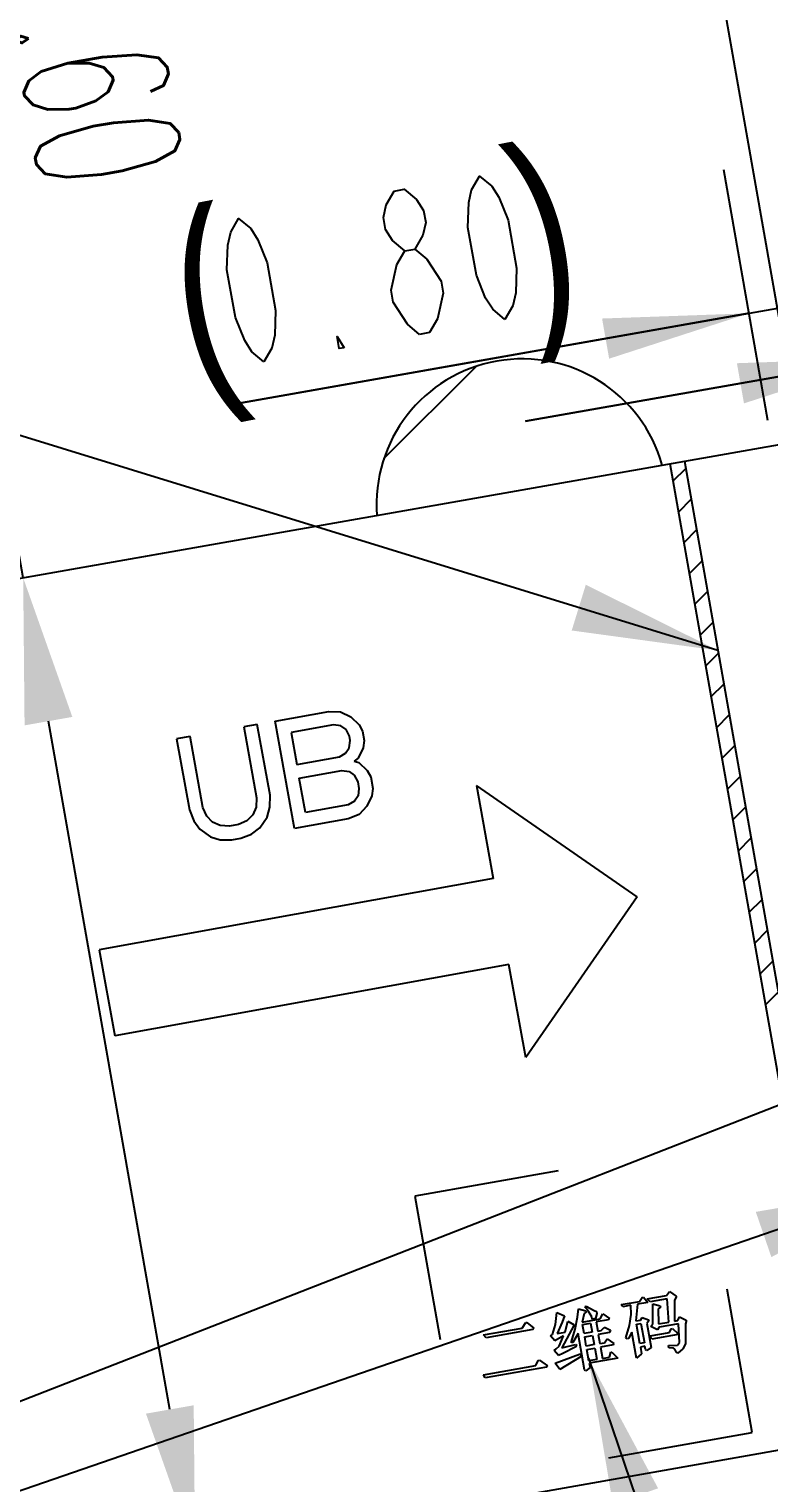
# Model space of a CAD drawing. Header units: millimetres. Extents: x -28 to 350, y 32 to 299.
# Drawn here: x 126.73 to 136.9, y 163.38 to 183.35 of the extents above; entities that cross this region are included whole.
import ezdxf

# ---------------------------------------------------------------- set-up
doc = ezdxf.new("R2010")
doc.units = ezdxf.units.MM
doc.header["$LTSCALE"] = 19.36
doc.header["$PDMODE"] = 3
doc.header["$PDSIZE"] = 6
doc.layers.get('0').update_dxf_attribs({"linetype": 'CONTINUOUS'})
doc.layers.get('Defpoints').update_dxf_attribs({"linetype": 'CONTINUOUS'})
doc.layers.add('00_COSMETICS', color=7, linetype='CONTINUOUS')
doc.layers.add('備註', color=1, linetype='CONTINUOUS', lineweight=20)
doc.styles.add('CHINESE', font='', dxfattribs={"width": 0.8})
doc.styles.get("Standard").update_dxf_attribs({"font": 'simplex.shx', "width": 0.56})
doc.styles.get('CHINESE').set_extended_font_data('PMingLiU')
doc.dimstyles.new('DIMSTYLE_2', dxfattribs={"dimtxt": 2, "dimasz": 2, "dimexe": 2, "dimexo": 0.35, "dimgap": 0.5, "dimtad": 1, "dimzin": 0, "dimdsep": 46, "dimtxsty": 'Standard', "dimcen": 0.09, "dimazin": 0, "dimtp": 0.01, "dimtm": 0.01, "dimtfac": 1, "dimtofl": 0, "dimtmove": 0, "dimatfit": 3, "dimfxl": 1, "dimtolj": 1, "dimtzin": 0, "dimarcsym": 0})
doc.dimstyles.new('DIMSTYLE_4', dxfattribs={"dimtxt": 2, "dimasz": 2, "dimexe": 2, "dimexo": 0.35, "dimgap": 0.5, "dimtad": 1, "dimzin": 0, "dimdsep": 46, "dimtxsty": 'Standard', "dimcen": 0.09, "dimazin": 0, "dimtol": 1, "dimtp": 0.4, "dimtm": 0.4, "dimtfac": 1, "dimtofl": 0, "dimtmove": 0, "dimatfit": 3, "dimfxl": 1, "dimtolj": 1, "dimtzin": 0, "dimarcsym": 0})
doc.dimstyles.get("Standard").update_dxf_attribs({"dimtxt": 2, "dimasz": 2, "dimexe": 2, "dimexo": 0.35, "dimtad": 1, "dimzin": 0, "dimdsep": 46, "dimtxsty": 'Standard', "dimcen": 0.09, "dimazin": 0, "dimtol": 1, "dimtp": 0.01, "dimtm": 0.01, "dimtfac": 1, "dimtofl": 0, "dimtmove": 0, "dimatfit": 3, "dimfxl": 1, "dimtolj": 1, "dimtzin": 0, "dimarcsym": 0})

# ---------------------------------------------------------------- blocks, each defined once
blk = doc.blocks.new('*D47')
at = {"color": 0, "lineweight": -2}
for p, q in [((126.653, 175.817), (124.935, 185.559)), ((125.919, 175.688), (128.622, 176.165)), ((128.667, 164.393), (127, 173.848)), ((128.134, 162.269), (130.984, 162.771))]:
    blk.add_line(p, q, dxfattribs=at)
at = {"color": 0}
for points in [[(127.328, 173.906), (126.672, 173.79), (126.653, 175.817)], [(128.339, 164.336), (128.995, 164.451), (129.014, 162.424)]]:
    blk.add_solid(points, dxfattribs=at)
at = {"layer": 'Defpoints', "color": 0}
for p in [(126.653, 175.817), (125.574, 175.627), (127.789, 162.208)]:
    blk.add_point(p, dxfattribs=at)
at = {"color": 0, "insert": (128.881, 181.414), "char_height": 2, "attachment_point": 3, "rotation": 280, "line_spacing_factor": 0.9}
blk.add_mtext('\\A1;13.60', dxfattribs=at)
blk = doc.blocks.new('_FILLED')
at = {"color": 0, "linetype": 'ByBlock'}
blk.add_solid([(0, 0), (-1, 0.14), (-1, -0.14)], dxfattribs=at)
blk = doc.blocks.new('*D1720')
at = {"color": 2}
for p, q in [((138.42, 191.858), (160.346, 195.724)), ((144.395, 178.286), (141.546, 194.44)), ((137.047, 179.332), (134.599, 193.215)), ((141.893, 192.47), (138.42, 191.858)), ((134.946, 191.245), (138.42, 191.858))]:
    blk.add_line(p, q, dxfattribs=at)
at = {"color": 2, "xscale": 2, "yscale": 2, "zscale": 2}
for p, rotation in [((141.893, 192.47), 10), ((134.946, 191.245), 190)]:
    blk.add_blockref('_FILLED', p, dxfattribs=dict(at, rotation=rotation))
blk = doc.blocks.new('*D2831')
at = {"color": 2}
for p, q in [((141.056, 164.192), (141.904, 159.384)), ((141.844, 164.331), (142.692, 159.522)), ((154.473, 163.631), (141.951, 161.423)), ((142.345, 161.492), (154.473, 163.631)), ((136.633, 160.485), (141.951, 161.423)), ((141.557, 161.353), (136.633, 160.485))]:
    blk.add_line(p, q, dxfattribs=at)
at = {"color": 2, "xscale": 2, "yscale": 2, "zscale": 2}
for p, rotation in [((142.345, 161.492), 190), ((141.557, 161.353), 10)]:
    blk.add_blockref('_FILLED', p, dxfattribs=dict(at, rotation=rotation))
blk = doc.blocks.new('*D2932')
at = {"color": 2}
for p, q in [((140.153, 164.032), (142.28, 151.967)), ((139.365, 163.894), (141.492, 151.828)), ((146.857, 154.805), (141.539, 153.867)), ((141.933, 153.937), (146.857, 154.805)), ((132.872, 152.339), (141.539, 153.867)), ((141.145, 153.798), (132.872, 152.339))]:
    blk.add_line(p, q, dxfattribs=at)
at = {"color": 2, "xscale": 2, "yscale": 2, "zscale": 2}
for p, rotation in [((141.933, 153.937), 190), ((141.145, 153.798), 10)]:
    blk.add_blockref('_FILLED', p, dxfattribs=dict(at, rotation=rotation))
blk = doc.blocks.new('*D3033')
at = {"color": 2}
for p, q in [((139.361, 178.413), (138.915, 180.944)), ((138.573, 178.275), (138.127, 180.805)), ((149.615, 180.8), (138.868, 178.905)), ((139.262, 178.975), (149.615, 180.8)), ((133.55, 177.967), (138.868, 178.905)), ((138.474, 178.836), (133.55, 177.967))]:
    blk.add_line(p, q, dxfattribs=at)
at = {"color": 2, "xscale": 2, "yscale": 2, "zscale": 2}
for p, rotation in [((139.262, 178.975), 190), ((138.474, 178.836), 10)]:
    blk.add_blockref('_FILLED', p, dxfattribs=dict(at, rotation=rotation))
blk = doc.blocks.new('*D3134')
at = {"color": 2}
for p, q in [((137.67, 178.115), (137.062, 181.559)), ((136.882, 177.976), (136.274, 181.42)), ((142.334, 180.458), (137.016, 179.52)), ((137.41, 179.589), (142.334, 180.458)), ((129.495, 178.194), (137.016, 179.52)), ((136.622, 179.45), (129.495, 178.194))]:
    blk.add_line(p, q, dxfattribs=at)
at = {"color": 2, "xscale": 2, "yscale": 2, "zscale": 2}
for p, rotation in [((137.41, 179.589), 190), ((136.622, 179.45), 10)]:
    blk.add_blockref('_FILLED', p, dxfattribs=dict(at, rotation=rotation))

msp = doc.modelspace()

# ---------------------------------------------------------------- linework, layer by layer
at = {"color": 2}
for p, q in [((132.395, 179.89), (132.423, 179.726)), ((132.097, 179.16), (131.93, 179.3)), ((131.608, 177.457), (132.873, 178.721)), ((135.581, 177.147), (135.754, 177.32)), ((135.656, 176.724), (135.828, 176.897)), ((135.73, 176.301), (135.903, 176.474)), ((135.805, 175.878), (135.978, 176.051)), ((135.879, 175.455), (136.052, 175.627)), ((135.954, 175.032), (136.127, 175.204)), ((136.029, 174.608), (136.201, 174.781)), ((136.103, 174.185), (136.276, 174.358)), ((136.178, 173.762), (136.351, 173.935)), ((136.253, 173.339), (136.425, 173.511)), ((136.327, 172.916), (136.5, 173.088)), ((136.402, 172.492), (136.574, 172.665)), ((136.476, 172.069), (136.649, 172.242)), ((136.551, 171.646), (136.724, 171.819)), ((136.626, 171.223), (136.798, 171.396)), ((136.7, 170.8), (136.873, 170.972)), ((136.775, 170.377), (136.948, 170.549)), ((136.85, 169.953), (137.022, 170.126))]:
    msp.add_line(p, q, dxfattribs=at)
at = {"color": 7}
for p, q in [((125.574, 175.627), (143.297, 178.752)), ((127.789, 162.208), (145.658, 165.359))]:
    msp.add_line(p, q, dxfattribs=at)
at = {"color": 4}
for p, q in [((137.901, 163.991), (135.539, 177.384)), ((135.736, 177.419), (138.098, 164.026)), ((134.003, 167.67), (132.033, 167.322)), ((132.033, 167.322), (132.381, 165.353)), ((135.223, 165.912), (135.489, 165.959)), ((135.489, 165.959), (135.528, 166.014)), ((135.528, 166.014), (135.62, 165.95)), ((135.62, 165.95), (135.622, 165.934)), ((136.667, 164.078), (136.32, 166.047)), ((134.268, 165.663), (134.28, 165.778)), ((134.28, 165.778), (134.382, 165.748)), ((134.371, 165.81), (134.387, 165.813)), ((134.374, 165.795), (134.371, 165.81)), ((134.416, 165.738), (134.374, 165.795)), ((134.387, 165.813), (134.494, 165.751)), ((134.494, 165.751), (134.528, 165.741)), ((134.867, 165.833), (135.117, 165.877)), ((134.888, 165.805), (134.867, 165.833)), ((134.997, 165.824), (134.888, 165.805)), ((135.004, 165.696), (134.997, 165.824)), ((135.091, 165.84), (135.067, 165.611)), ((135.232, 165.865), (135.091, 165.84)), ((135.117, 165.877), (135.155, 165.932)), ((135.155, 165.932), (135.171, 165.935)), ((135.171, 165.935), (135.232, 165.865)), ((135.263, 165.871), (135.223, 165.912)), ((135.497, 165.912), (135.263, 165.871)), ((135.3, 165.845), (135.402, 165.815)), ((135.3, 165.571), (135.3, 165.845)), ((135.405, 165.799), (135.376, 165.778)), ((135.376, 165.778), (135.381, 165.569)), ((135.402, 165.815), (135.405, 165.799)), ((135.521, 165.594), (135.497, 165.912)), ((135.622, 165.934), (135.597, 165.897)), ((135.597, 165.897), (135.599, 165.608)), ((133.505, 165.512), (133.556, 165.586)), ((133.556, 165.586), (133.572, 165.589)), ((133.572, 165.589), (133.667, 165.509)), ((133.923, 165.425), (133.964, 165.561)), ((133.964, 165.561), (133.983, 165.726)), ((133.983, 165.726), (134.088, 165.68)), ((134.055, 165.593), (133.986, 165.436)), ((134.088, 165.68), (134.055, 165.593)), ((134.095, 165.455), (134.133, 165.607)), ((134.133, 165.607), (134.222, 165.558)), ((134.222, 165.558), (134.186, 165.488)), ((134.233, 165.496), (134.268, 165.663)), ((134.356, 165.711), (134.329, 165.593)), ((134.329, 165.593), (134.579, 165.637)), ((134.334, 165.562), (134.444, 165.581)), ((134.356, 165.437), (134.334, 165.562)), ((134.385, 165.732), (134.356, 165.711)), ((134.382, 165.748), (134.385, 165.732)), ((134.461, 165.665), (134.416, 165.738)), ((134.444, 165.581), (134.466, 165.456)), ((134.467, 165.634), (134.461, 165.665)), ((134.514, 165.642), (134.467, 165.634)), ((134.534, 165.71), (134.514, 165.642)), ((134.694, 165.625), (134.522, 165.595)), ((134.522, 165.595), (134.544, 165.47)), ((134.528, 165.741), (134.534, 165.71)), ((134.579, 165.637), (134.615, 165.708)), ((134.615, 165.708), (134.707, 165.644)), ((134.707, 165.644), (134.694, 165.625)), ((134.982, 165.547), (135.004, 165.696)), ((135.067, 165.611), (135.13, 165.622)), ((135.075, 165.564), (135.138, 165.575)), ((135.122, 165.298), (135.075, 165.564)), ((135.13, 165.622), (135.155, 165.658)), ((135.138, 165.575), (135.185, 165.309)), ((135.155, 165.658), (135.242, 165.625)), ((135.245, 165.61), (135.219, 165.573)), ((135.219, 165.573), (135.277, 165.245)), ((135.242, 165.625), (135.245, 165.61)), ((135.274, 165.534), (135.3, 165.571)), ((135.381, 165.569), (135.521, 165.594)), ((135.655, 165.569), (135.389, 165.522)), ((135.599, 165.608), (135.646, 165.616)), ((135.646, 165.616), (135.669, 165.668)), ((135.667, 165.314), (135.655, 165.569)), ((135.669, 165.668), (135.759, 165.62)), ((135.761, 165.604), (135.751, 165.57)), ((135.751, 165.57), (135.751, 165.296)), ((135.759, 165.62), (135.761, 165.604)), ((132.973, 165.419), (133.505, 165.512)), ((133.013, 165.377), (132.973, 165.419)), ((133.654, 165.49), (133.013, 165.377)), ((133.667, 165.509), (133.654, 165.49)), ((133.895, 165.404), (133.923, 165.425)), ((133.955, 165.334), (133.895, 165.404)), ((134.072, 165.403), (133.955, 165.334)), ((133.986, 165.436), (134.095, 165.455)), ((134.016, 165.264), (134.072, 165.403)), ((134.186, 165.488), (134.053, 165.238)), ((134.182, 165.326), (134.233, 165.496)), ((134.275, 165.439), (134.201, 165.313)), ((134.364, 164.939), (134.275, 165.439)), ((134.466, 165.456), (134.356, 165.437)), ((134.365, 165.39), (134.474, 165.409)), ((134.387, 165.265), (134.365, 165.39)), ((134.474, 165.409), (134.496, 165.284)), ((134.544, 165.47), (134.591, 165.478)), ((134.708, 165.451), (134.552, 165.423)), ((134.552, 165.423), (134.574, 165.298)), ((134.591, 165.478), (134.632, 165.518)), ((134.632, 165.518), (134.648, 165.521)), ((134.637, 165.309), (134.675, 165.364)), ((134.648, 165.521), (134.719, 165.485)), ((134.675, 165.364), (134.767, 165.3)), ((134.719, 165.485), (134.708, 165.451)), ((134.931, 165.377), (134.982, 165.547)), ((134.949, 165.364), (134.931, 165.377)), ((134.965, 165.367), (134.949, 165.364)), ((135.014, 165.456), (134.965, 165.367)), ((135.077, 165.097), (135.014, 165.456)), ((135.265, 165.404), (135.53, 165.451)), ((135.289, 165.36), (135.265, 165.404)), ((135.363, 165.486), (135.274, 165.534)), ((135.648, 165.423), (135.289, 165.36)), ((135.389, 165.522), (135.363, 165.486)), ((135.53, 165.451), (135.553, 165.503)), ((135.553, 165.503), (135.569, 165.506)), ((135.569, 165.506), (135.645, 165.439)), ((135.645, 165.439), (135.648, 165.423)), ((133.946, 165.203), (133.975, 165.225)), ((134.007, 165.134), (133.946, 165.203)), ((133.961, 165.029), (134.294, 165.152)), ((133.975, 165.225), (134.016, 165.264)), ((134.067, 165.16), (134.007, 165.134)), ((134.053, 165.238), (134.238, 165.287)), ((134.243, 165.256), (134.067, 165.16)), ((134.185, 165.31), (134.182, 165.326)), ((134.201, 165.313), (134.185, 165.31)), ((134.238, 165.287), (134.256, 165.274)), ((134.256, 165.274), (134.243, 165.256)), ((134.294, 165.152), (134.309, 165.155)), ((134.309, 165.155), (134.315, 165.123)), ((134.496, 165.284), (134.387, 165.265)), ((134.395, 165.218), (134.504, 165.237)), ((134.422, 165.062), (134.395, 165.218)), ((134.504, 165.237), (134.532, 165.081)), ((134.574, 165.298), (134.637, 165.309)), ((134.754, 165.281), (134.582, 165.251)), ((134.582, 165.251), (134.61, 165.095)), ((134.704, 165.111), (134.724, 165.179)), ((134.724, 165.179), (134.74, 165.182)), ((134.74, 165.182), (134.819, 165.099)), ((134.767, 165.3), (134.754, 165.281)), ((135.147, 165.157), (135.077, 165.097)), ((135.185, 165.309), (135.122, 165.298)), ((135.193, 165.262), (135.13, 165.251)), ((135.13, 165.251), (135.147, 165.157)), ((135.201, 165.215), (135.193, 165.262)), ((135.22, 165.202), (135.201, 165.215)), ((135.277, 165.245), (135.22, 165.202)), ((135.514, 165.27), (135.642, 165.277)), ((135.519, 165.239), (135.514, 165.27)), ((135.585, 165.234), (135.519, 165.239)), ((135.603, 165.222), (135.585, 165.234)), ((135.627, 165.177), (135.603, 165.222)), ((135.645, 165.165), (135.627, 165.177)), ((135.642, 165.277), (135.667, 165.314)), ((135.715, 165.225), (135.645, 165.165)), ((135.751, 165.296), (135.715, 165.225)), ((132.973, 164.871), (133.692, 164.997)), ((133.841, 164.975), (132.997, 164.827)), ((133.692, 164.997), (133.728, 165.068)), ((133.728, 165.068), (133.744, 165.071)), ((133.744, 165.071), (133.854, 164.994)), ((133.854, 164.994), (133.841, 164.975)), ((134.024, 164.943), (133.961, 165.029)), ((134.315, 165.123), (134.024, 164.943)), ((134.439, 164.968), (134.382, 164.926)), ((134.532, 165.081), (134.422, 165.062)), ((134.819, 165.099), (134.428, 165.03)), ((134.428, 165.03), (134.439, 164.968)), ((134.61, 165.095), (134.704, 165.111)), ((132.997, 164.827), (132.973, 164.871)), ((134.382, 164.926), (134.364, 164.939)), ((134.697, 163.731), (136.667, 164.078))]:
    msp.add_line(p, q, dxfattribs=at)
at = {"color": 2}
for points in [[(133.269, 179.367), (133.102, 179.507), (133.004, 179.659), (132.877, 179.975), (132.761, 180.631), (132.772, 180.972), (132.812, 181.148), (132.921, 181.336), (133.088, 181.197), (133.186, 181.045), (133.313, 180.729), (133.429, 180.072), (133.418, 179.732), (133.378, 179.555), (133.269, 179.367)], [(131.894, 180.309), (131.727, 180.449), (131.629, 180.601), (131.6, 180.765), (131.64, 180.941), (131.749, 181.13), (131.887, 181.154), (132.054, 181.014), (132.152, 180.862), (132.181, 180.698), (132.141, 180.522), (132.032, 180.333)], [(129.96, 178.783), (129.793, 178.923), (129.695, 179.075), (129.568, 179.391), (129.452, 180.048), (129.463, 180.388), (129.503, 180.565), (129.612, 180.753), (129.779, 180.613), (129.877, 180.461), (130.004, 180.145), (130.12, 179.489), (130.109, 179.148), (130.069, 178.972), (129.96, 178.783)], [(131.705, 179.768), (131.785, 180.121), (131.894, 180.309), (132.032, 180.333), (132.199, 180.194), (132.395, 179.89)], [(131.93, 179.3), (131.734, 179.604), (131.705, 179.768)], [(132.423, 179.726), (132.343, 179.373), (132.235, 179.185), (132.097, 179.16)], [(131.063, 178.978), (130.994, 178.966), (130.965, 179.13), (131.063, 178.978)]]:
    msp.add_lwpolyline(points, dxfattribs=at)
at = {"color": 4}
msp.add_arc((133.506, 176.824), 2, 15.6938, 184.3062, dxfattribs=at)
at = {"layer": '00_COSMETICS', "color": 2}
for p, q in [((130.113, 173.848), (130.851, 173.982)), ((130.851, 173.982), (131.011, 173.978)), ((131.011, 173.978), (131.151, 173.906)), ((129.867, 173.804), (129.683, 173.77)), ((129.683, 173.77), (129.859, 172.797)), ((130.043, 172.83), (129.867, 173.804)), ((130.38, 172.372), (130.113, 173.848)), ((130.916, 173.799), (130.332, 173.693)), ((131.014, 173.784), (130.916, 173.799)), ((131.087, 173.733), (131.014, 173.784)), ((131.151, 173.906), (131.266, 173.797)), ((131.266, 173.797), (131.313, 173.709)), ((128.945, 173.637), (128.76, 173.603)), ((128.76, 173.603), (128.936, 172.63)), ((129.121, 172.663), (128.945, 173.637)), ((130.332, 173.693), (130.411, 173.254)), ((131.135, 173.644), (131.087, 173.733)), ((131.132, 173.481), (131.146, 173.581)), ((131.146, 173.581), (131.135, 173.644)), ((131.313, 173.709), (131.336, 173.583)), ((131.336, 173.583), (131.323, 173.483)), ((130.411, 173.254), (130.996, 173.359)), ((130.996, 173.359), (131.082, 173.407)), ((131.082, 173.407), (131.132, 173.481)), ((131.253, 173.341), (131.197, 173.298)), ((131.323, 173.483), (131.253, 173.341)), ((130.445, 173.065), (131.03, 173.171)), ((131.03, 173.171), (131.128, 173.156)), ((131.128, 173.156), (131.201, 173.104)), ((131.197, 173.298), (131.264, 173.278)), ((131.264, 173.278), (131.379, 173.169)), ((131.379, 173.169), (131.427, 173.081)), ((130.531, 172.594), (130.445, 173.065)), ((131.201, 173.104), (131.248, 173.016)), ((131.248, 173.016), (131.265, 172.922)), ((131.427, 173.081), (131.456, 172.924)), ((135.087, 171.435), (132.879, 172.966)), ((132.879, 172.966), (133.11, 171.687)), ((129.859, 172.797), (129.851, 172.666)), ((130.041, 172.668), (130.043, 172.83)), ((131.202, 172.748), (131.115, 172.7)), ((131.252, 172.822), (131.202, 172.748)), ((131.265, 172.922), (131.252, 172.822)), ((131.442, 172.824), (131.372, 172.682)), ((131.456, 172.924), (131.442, 172.824)), ((128.936, 172.63), (128.996, 172.478)), ((129.174, 172.543), (129.121, 172.663)), ((129.253, 172.46), (129.174, 172.543)), ((129.806, 172.56), (129.726, 172.481)), ((129.851, 172.666), (129.806, 172.56)), ((130.002, 172.531), (130.041, 172.668)), ((131.115, 172.7), (130.531, 172.594)), ((131.266, 172.565), (131.118, 172.506)), ((131.372, 172.682), (131.266, 172.565)), ((128.996, 172.478), (129.08, 172.364)), ((129.08, 172.364), (129.226, 172.26)), ((129.357, 172.414), (129.253, 172.46)), ((129.485, 172.405), (129.357, 172.414)), ((129.608, 172.427), (129.485, 172.405)), ((129.726, 172.481), (129.608, 172.427)), ((129.79, 172.298), (129.902, 172.383)), ((129.902, 172.383), (130.002, 172.531)), ((131.118, 172.506), (130.38, 172.372)), ((129.226, 172.26), (129.36, 172.22)), ((129.36, 172.22), (129.519, 172.216)), ((129.519, 172.216), (129.642, 172.239)), ((129.642, 172.239), (129.79, 172.298)), ((133.11, 171.687), (127.698, 170.708)), ((135.087, 171.435), (133.556, 169.227)), ((127.698, 170.708), (127.912, 169.527)), ((133.324, 170.506), (127.912, 169.527)), ((133.556, 169.227), (133.324, 170.506))]:
    msp.add_line(p, q, dxfattribs=at)

# ---------------------------------------------------------------- texts
at = {"layer": '備註', "insert": (128.521, 180.744), "char_height": 2.269, "width": 6.80542, "attachment_point": 1, "rotation": 10.9945, "style": 'CHINESE'}
msp.add_mtext('(      )', dxfattribs=at)

# ---------------------------------------------------------------- dimensions: what is measured, and where the dimension line sits
at = {"color": 2}
dim = msp.add_linear_dim(base=(141.893, 192.47), p1=(137.108, 178.987), p2=(144.455, 177.941), angle=10, text='<>\\P弯折线中心位置', dimstyle='DIMSTYLE_4', dxfattribs=at)
dim.commit()
dim.dimension.update_dxf_attribs({"geometry": '*D1720', "text_midpoint": (150.481, 193.985), "dimtype": 160})
for base, p1, p2, angle, picture, middle in [((126.653, 175.817), (127.789, 162.208), (125.574, 175.627), 100, '*D47', (125.392, 182.965)), ((136.622, 179.45), (137.002, 181.904), (136.214, 181.765), 190, '*D3134', (129.495, 178.194)), ((138.474, 178.836), (138.854, 181.289), (138.066, 181.15), 190, '*D3033', (145.203, 180.022)), ((141.557, 161.353), (141.783, 164.675), (140.996, 164.536), 190, '*D2831', (150.061, 162.853)), ((141.145, 153.798), (140.092, 164.377), (139.304, 164.238), 190, '*D2932', (132.872, 152.339))]:
    dim = msp.add_linear_dim(base=base, p1=p1, p2=p2, angle=angle, dimstyle='DIMSTYLE_2', dxfattribs=at)
    dim.commit()
    dim.dimension.update_dxf_attribs({"geometry": picture, "text_midpoint": middle, "dimtype": 160})

# ---------------------------------------------------------------- leaders
for points in [[(136.195, 174.819), (96.965, 186.898), (99.965, 186.898)], [(140.858, 170.069), (99.839, 154.042), (102.839, 154.042)], [(138.713, 167.449), (99.839, 154.042), (102.839, 154.042)], [(134.416, 165.096), (137.292, 156.68), (125.42, 152.472)]]:
    msp.add_leader(points, dimstyle='Standard', override={"dimtad": 0}, dxfattribs=at)

doc.saveas('drawing.dxf')
